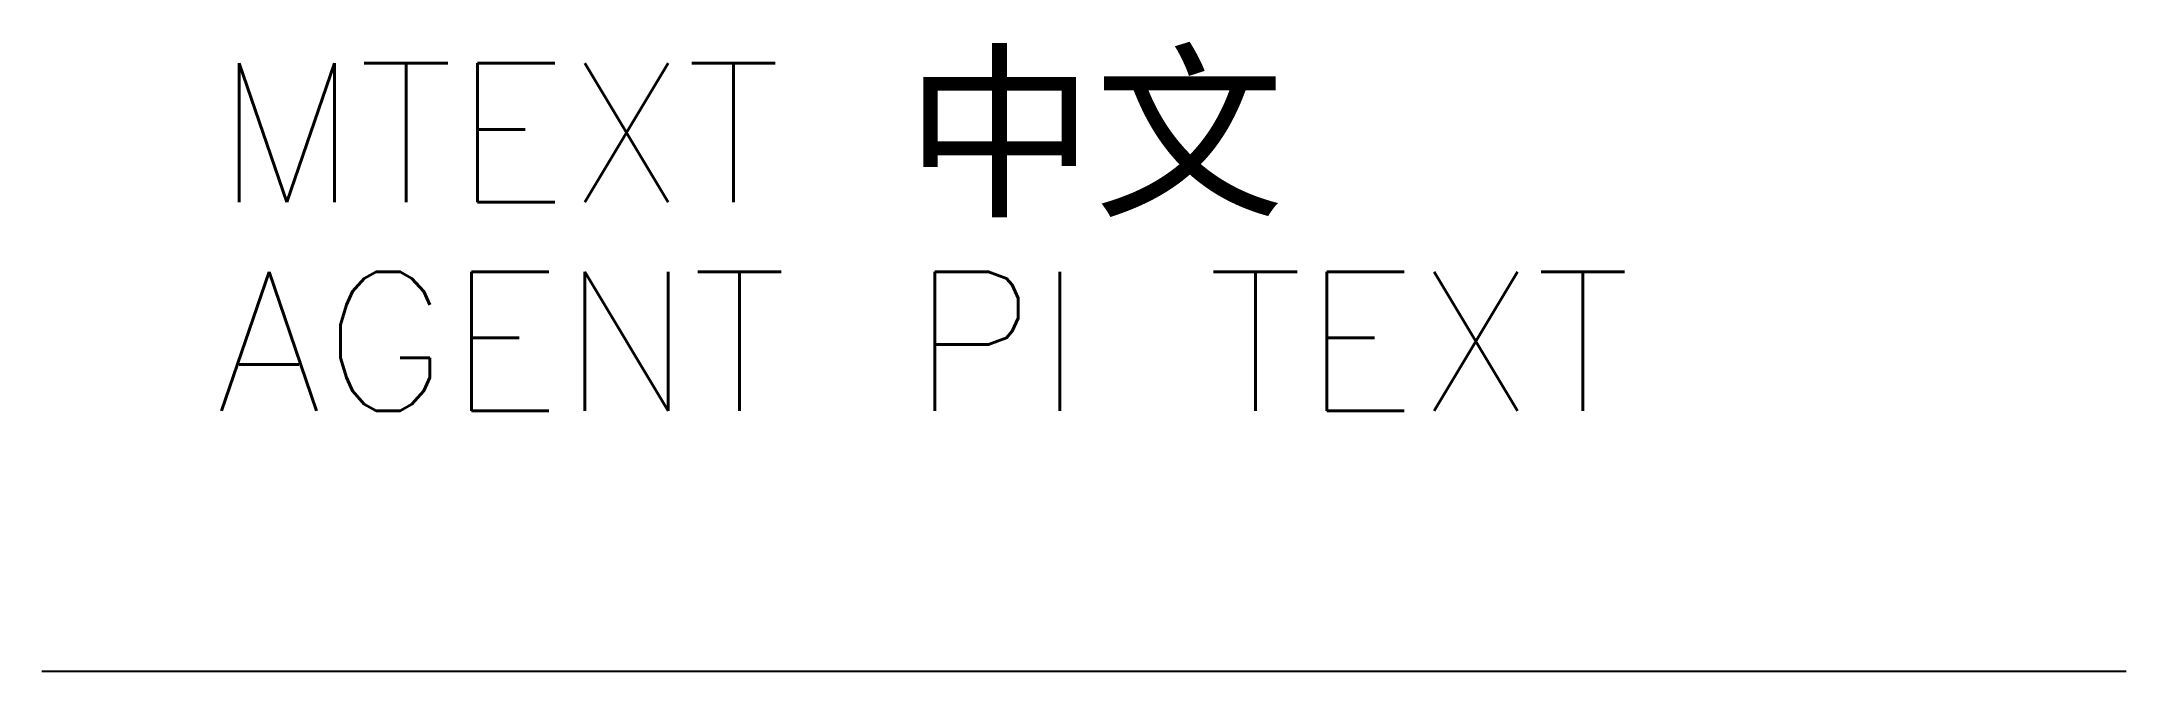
# Model space of a CAD drawing. Extents: x 0 to 120, y 0 to 36.
import ezdxf

# ---------------------------------------------------------------- set-up
doc = ezdxf.new("R2010")
doc.units = 0
doc.layers.get('0').update_dxf_attribs({"linetype": 'CONTINUOUS'})
doc.styles.get("Standard").update_dxf_attribs({"font": 'txt.shx'})

msp = doc.modelspace()

# ---------------------------------------------------------------- linework, layer by layer
msp.add_line((0, 0), (120, 0))

# ---------------------------------------------------------------- texts
msp.add_text('AGENT PI TEXT', height=8).set_placement((10, 15))
at = {"insert": (10, 35), "char_height": 8, "width": 100, "attachment_point": 1}
msp.add_mtext('MTEXT 中文', dxfattribs=at)

doc.saveas('drawing.dxf')
